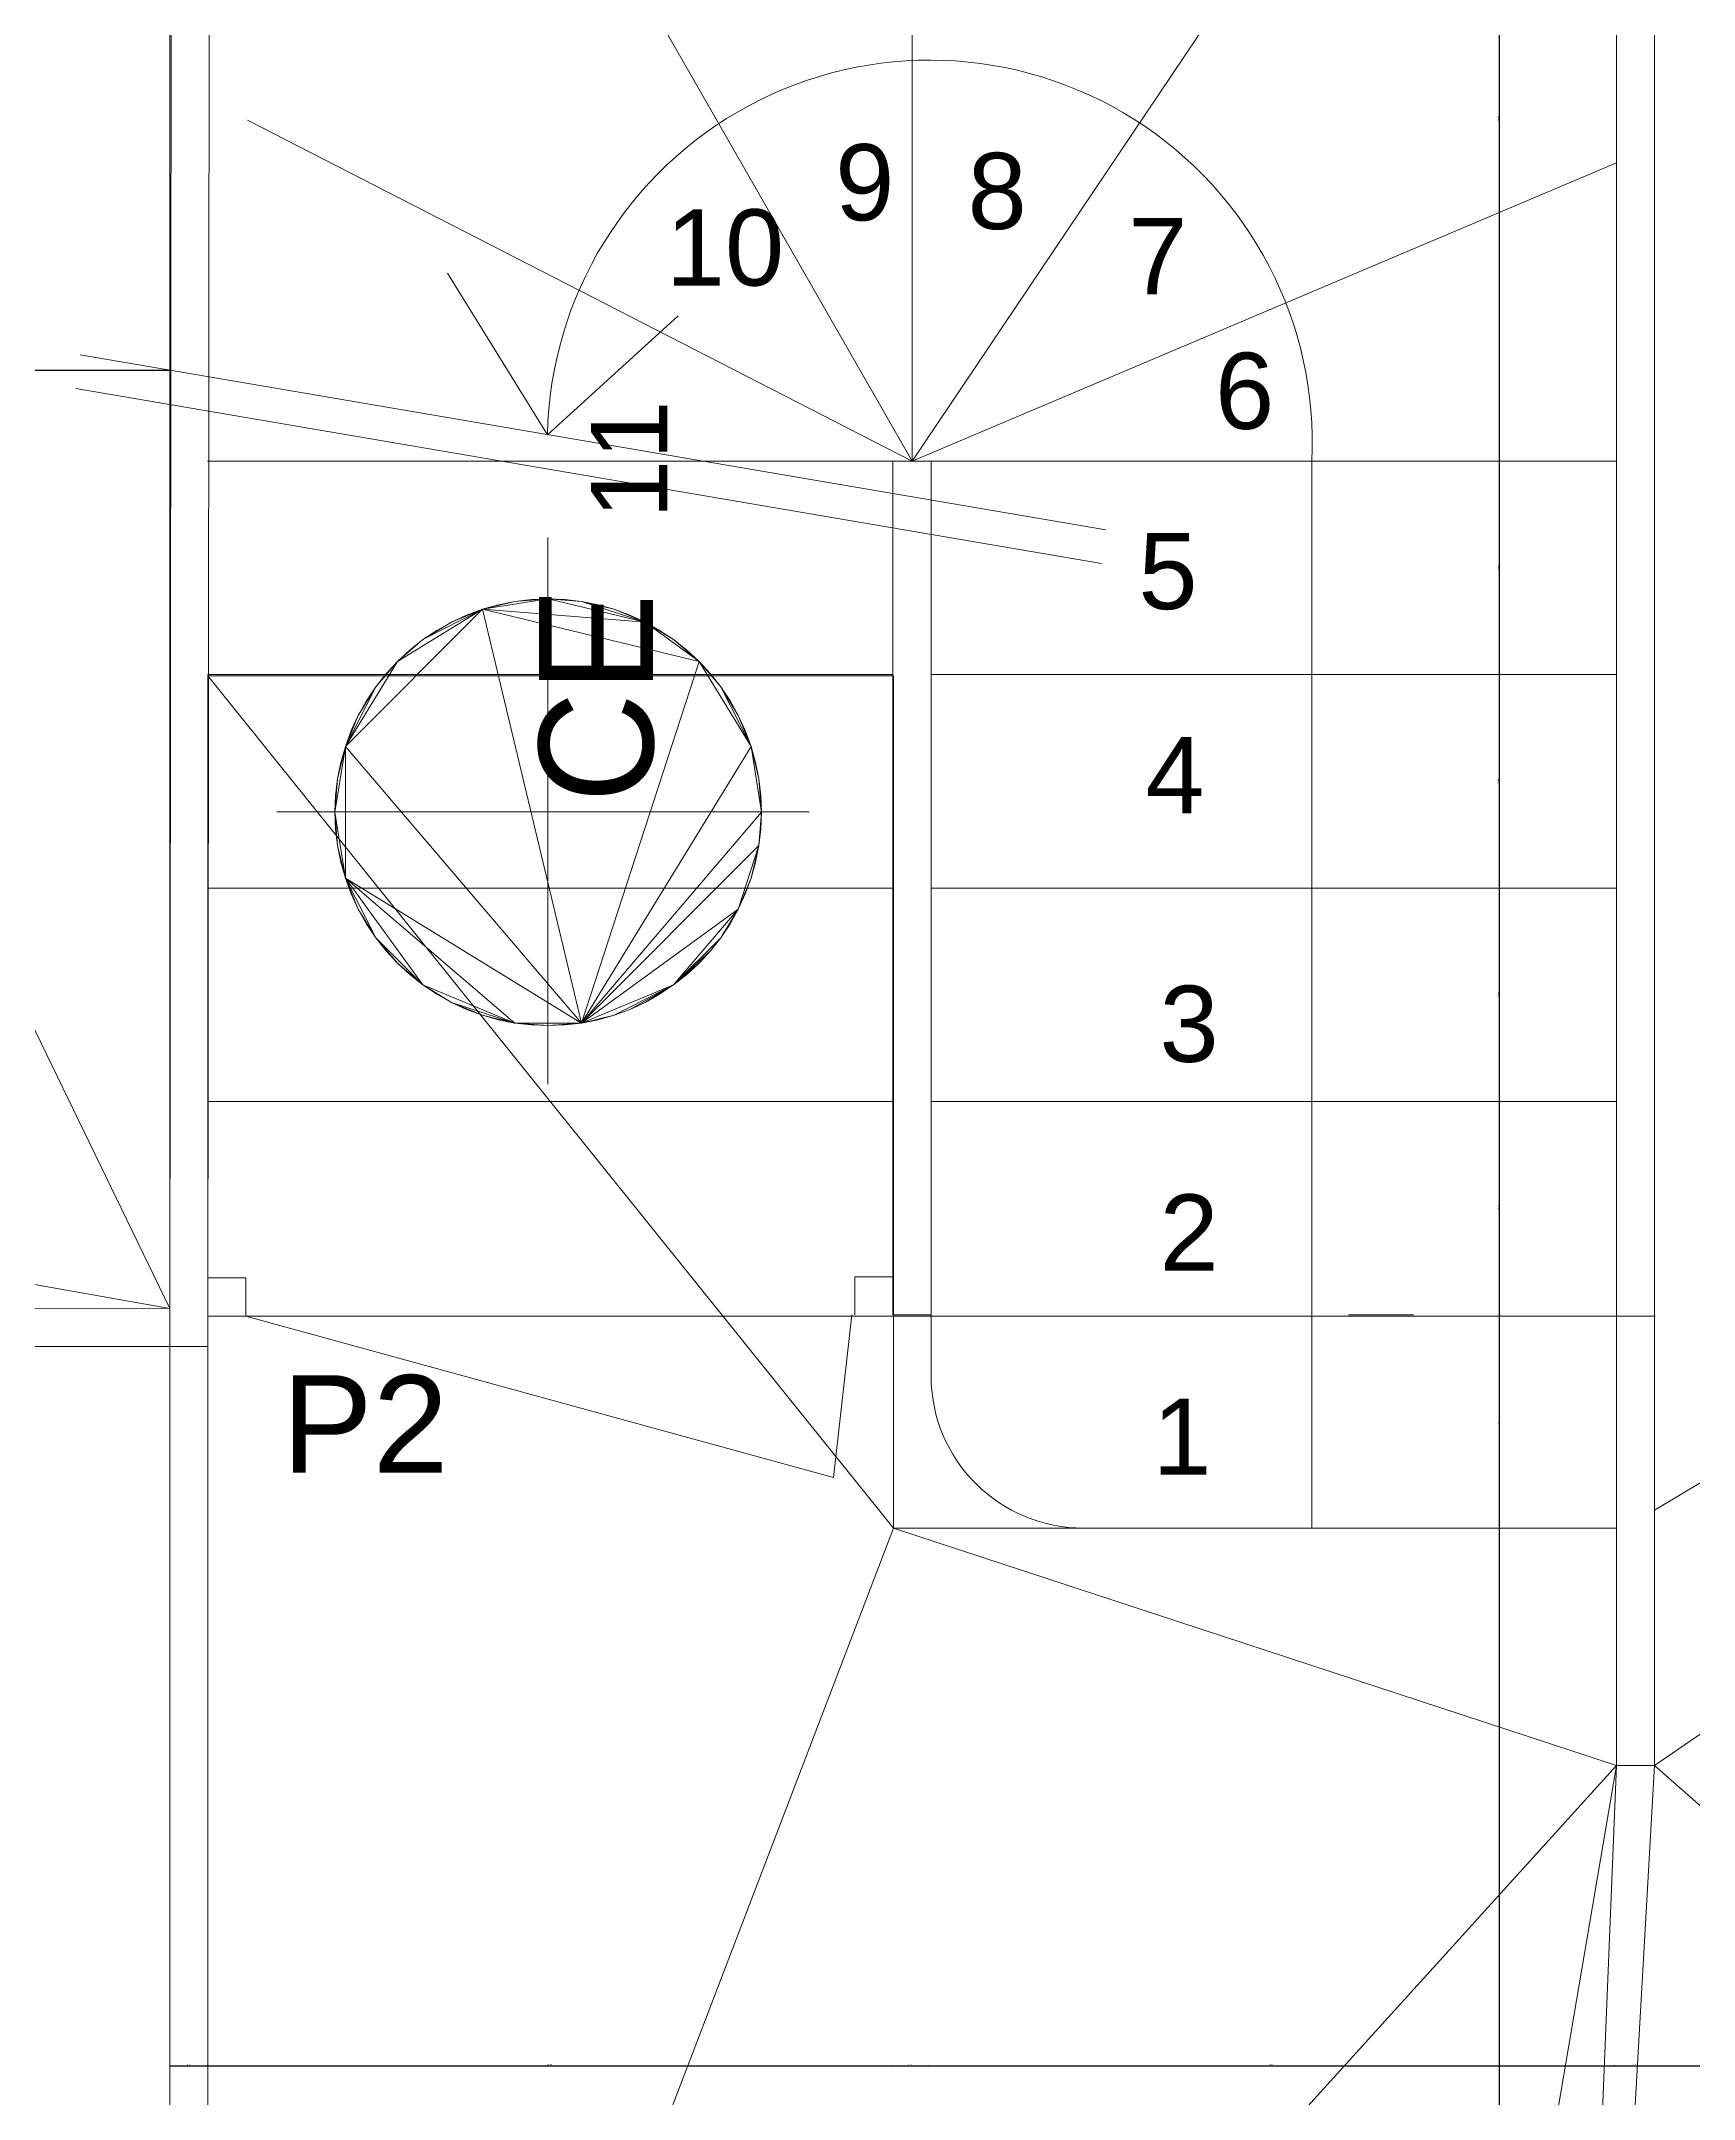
# Model space of a CAD drawing. Header units: metres. Extents: x -12536 to 12621, y -17191 to 9596.
# Drawn here: x -10133.2 to -9916.2, y -1749.1 to -1479.1 of the extents above; entities that cross this region are included whole.
import ezdxf
from ezdxf.enums import TextEntityAlignment as Align
from ezdxf.lldxf.tags import DXFTag

# ---------------------------------------------------------------- set-up
doc = ezdxf.new("R2010")
doc.units = ezdxf.units.M
doc.header["$MEASUREMENT"] = 0
doc.header["$PDMODE"] = 2
doc.header["$PDSIZE"] = 0.25
doc.layers.add('Calque commun', color=7, linetype='Continuous')
doc.layers.add('Textes', color=7, linetype='Continuous')
doc.styles.add('Arial', font='arial.ttf', dxfattribs={"height": 0.128})
doc.styles.add('Arial3', font='arial.ttf', dxfattribs={"height": 0.1})
doc.styles.add('Century Gothic Gras', font='', dxfattribs={"height": 0.15})
doc.styles.add('Century Gothic6', font='GOTHIC.TTF', dxfattribs={"height": 0.18})
doc.styles.get('Century Gothic Gras').set_extended_font_data('Century Gothic Gras')
tags = doc.linetypes.add('DASHDOT2', pattern=[0.5, 0.25, -0.125, 0, -0.125]).pattern_tags.tags
tags[10:11] = [DXFTag(74, 4), DXFTag(75, 0), DXFTag(340, '0'), DXFTag(46, 1.0), DXFTag(50, 0.0), DXFTag(44, 0.0), DXFTag(45, 0.0)]
tags[8:9] = [DXFTag(74, 4), DXFTag(75, 0), DXFTag(340, '0'), DXFTag(46, 1.0), DXFTag(50, 0.0), DXFTag(44, 0.0), DXFTag(45, 0.0)]
tags[6:7] = [DXFTag(74, 4), DXFTag(75, 0), DXFTag(340, '0'), DXFTag(46, 1.0), DXFTag(50, 0.0), DXFTag(44, 0.0), DXFTag(45, 0.0)]
tags[4:5] = [DXFTag(74, 4), DXFTag(75, 0), DXFTag(340, '0'), DXFTag(46, 1.0), DXFTag(50, 0.0), DXFTag(44, 0.0), DXFTag(45, 0.0)]
tags = doc.linetypes.add('HIDDEN', pattern=[0.375, 0.25, -0.125]).pattern_tags.tags
tags[6:7] = [DXFTag(74, 4), DXFTag(75, 0), DXFTag(340, '0'), DXFTag(46, 1.0), DXFTag(50, 0.0), DXFTag(44, 0.0), DXFTag(45, 0.0)]
tags[4:5] = [DXFTag(74, 4), DXFTag(75, 0), DXFTag(340, '0'), DXFTag(46, 1.0), DXFTag(50, 0.0), DXFTag(44, 0.0), DXFTag(45, 0.0)]
tags = doc.linetypes.add('HIDDEN2', pattern=[0.1875, 0.125, -0.0625]).pattern_tags.tags
tags[6:7] = [DXFTag(74, 4), DXFTag(75, 0), DXFTag(340, '0'), DXFTag(46, 1.0), DXFTag(50, 0.0), DXFTag(44, 0.0), DXFTag(45, 0.0)]
tags[4:5] = [DXFTag(74, 4), DXFTag(75, 0), DXFTag(340, '0'), DXFTag(46, 1.0), DXFTag(50, 0.0), DXFTag(44, 0.0), DXFTag(45, 0.0)]
tags = doc.linetypes.add('HIDDENX2', pattern=[0.75, 0.5, -0.25]).pattern_tags.tags
tags[6:7] = [DXFTag(74, 4), DXFTag(75, 0), DXFTag(340, '0'), DXFTag(46, 1.0), DXFTag(50, 0.0), DXFTag(44, 0.0), DXFTag(45, 0.0)]
tags[4:5] = [DXFTag(74, 4), DXFTag(75, 0), DXFTag(340, '0'), DXFTag(46, 1.0), DXFTag(50, 0.0), DXFTag(44, 0.0), DXFTag(45, 0.0)]
doc.dimstyles.new('DIM7', dxfattribs={"dimtxt": 0.18, "dimasz": 0.035, "dimexe": 0.05, "dimexo": 0, "dimgap": 0.05, "dimtad": 1, "dimzin": 1, "dimdsep": 46, "dimtxsty": 'Century Gothic6', "dimblk": 'ORIGIN', "dimcen": 0.09, "dimdle": 0.05, "dimadec": 0, "dimazin": 0, "dimtfac": 1, "dimtdec": 4, "dimtix": 1, "dimtofl": 0, "dimtmove": 0, "dimatfit": 3, "dimfxl": 0.05, "dimfxlon": 1, "dimfrac": 2, "dimtolj": 1, "dimtzin": 0, "dimarcsym": 2})

# ---------------------------------------------------------------- blocks, each defined once
blk = doc.blocks.new('_ORIGIN')
at = {"color": 0, "linetype": 'ByBlock', "lineweight": -2}
blk.add_line((0, 0), (-1, 0), dxfattribs=at)
blk.add_circle((0, 0), 0.5, dxfattribs=at)
blk = doc.blocks.new('*D1449')
at = {"layer": 'Calque commun', "color": 0, "linetype": 'ByBlock', "lineweight": -2, "transparency": 16777216}
for p, q in [((-10206.28, -1522.18), (-10206.28, -1522.28)), ((-10206.25, -1522.23), (-10116.31, -1522.23)), ((-10116.28, -1522.23), (-10116.31, -1522.23)), ((-10116.28, -1522.18), (-10116.28, -1522.28))]:
    blk.add_line(p, q, dxfattribs=at)
at = {"layer": 'Calque commun', "color": 0, "linetype": 'Continuous', "lineweight": -2, "transparency": 16777216}
blk.add_line((-10116.24, -1522.23), (-10116.21, -1522.23), dxfattribs=at)
at = {"layer": 'Defpoints', "color": 0, "linetype": 'Continuous', "transparency": 16777216}
for p in [(-10206.28, -1491.28), (-10116.28, -1491.28), (-10116.28, -1522.23)]:
    blk.add_point(p, dxfattribs=at)
at = {"layer": 'Calque commun', "color": 0, "linetype": 'Continuous', "lineweight": -2, "transparency": 16777216, "xscale": 0.03500000014901161, "yscale": 0.03500000014901161, "zscale": 0.03500000014901161, "rotation": 180}
for p in [(-10206.28, -1522.23), (-10116.28, -1522.23)]:
    blk.add_blockref('_ORIGIN', p, dxfattribs=at)
at = {"layer": 'Calque commun', "color": 0, "linetype": 'Continuous', "lineweight": 5, "transparency": 16777216, "insert": (-10161.28, -1522.18), "char_height": 0.18, "attachment_point": 8, "line_spacing_factor": 0.773441, "style": 'Century Gothic6'}
blk.add_mtext('\\A1;90.00', dxfattribs=at)
blk = doc.blocks.new('*D1811')
at = {"layer": 'Calque commun', "color": 0, "linetype": 'ByBlock', "lineweight": -2, "transparency": 16777216}
for p, q in [((-10116.31, -1744.68), (-10116.31, -1744.78)), ((-10116.28, -1744.73), (-10111.35, -1744.73)), ((-10111.32, -1744.73), (-10111.35, -1744.73)), ((-10111.32, -1744.68), (-10111.32, -1744.78))]:
    blk.add_line(p, q, dxfattribs=at)
at = {"layer": 'Calque commun', "color": 0, "linetype": 'Continuous', "lineweight": -2, "transparency": 16777216}
blk.add_line((-10111.28, -1744.73), (-10111.25, -1744.73), dxfattribs=at)
at = {"layer": 'Defpoints', "color": 0, "linetype": 'Continuous', "transparency": 16777216}
for p in [(-10116.31, -1594.46), (-10111.32, -1594.47), (-10111.32, -1744.73)]:
    blk.add_point(p, dxfattribs=at)
at = {"layer": 'Calque commun', "color": 0, "linetype": 'Continuous', "lineweight": -2, "transparency": 16777216, "xscale": 0.03500000014901161, "yscale": 0.03500000014901161, "zscale": 0.03500000014901161, "rotation": 180}
for p in [(-10116.31, -1744.73), (-10111.32, -1744.73)]:
    blk.add_blockref('_ORIGIN', p, dxfattribs=at)
at = {"layer": 'Calque commun', "color": 0, "linetype": 'Continuous', "lineweight": 5, "transparency": 16777216, "insert": (-10113.82, -1744.68), "char_height": 0.18, "attachment_point": 8, "line_spacing_factor": 0.773441, "style": 'Century Gothic6'}
blk.add_mtext('\\A1;5.00', dxfattribs=at)
blk = doc.blocks.new('*D1812')
at = {"layer": 'Calque commun', "color": 0, "linetype": 'ByBlock', "lineweight": -2, "transparency": 16777216}
for p, q in [((-9921.36, -1744.68), (-9921.36, -1744.78)), ((-9921.33, -1744.73), (-9540.35, -1744.73)), ((-9540.32, -1744.73), (-9540.35, -1744.73)), ((-9540.32, -1744.78), (-9540.32, -1744.68))]:
    blk.add_line(p, q, dxfattribs=at)
at = {"layer": 'Calque commun', "color": 0, "linetype": 'Continuous', "lineweight": -2, "transparency": 16777216}
blk.add_line((-9540.28, -1744.73), (-9540.25, -1744.73), dxfattribs=at)
at = {"layer": 'Defpoints', "color": 0, "linetype": 'Continuous', "transparency": 16777216}
for p in [(-9921.36, -1649.62), (-9540.32, -1744.73), (-9540.32, -1984.47)]:
    blk.add_point(p, dxfattribs=at)
at = {"layer": 'Calque commun', "color": 0, "linetype": 'Continuous', "lineweight": -2, "transparency": 16777216, "xscale": 0.03500000014901161, "yscale": 0.03500000014901161, "zscale": 0.03500000014901161, "rotation": 180}
for p in [(-9921.36, -1744.73), (-9540.32, -1744.73)]:
    blk.add_blockref('_ORIGIN', p, dxfattribs=at)
at = {"layer": 'Calque commun', "color": 0, "linetype": 'Continuous', "lineweight": 5, "transparency": 16777216, "insert": (-9730.84, -1744.68), "char_height": 0.18, "attachment_point": 8, "line_spacing_factor": 0.773441, "style": 'Century Gothic6'}
blk.add_mtext('\\A1;381.04', dxfattribs=at)
blk = doc.blocks.new('ce')
at = {"layer": 'Calque commun', "color": 6, "linetype": 'Continuous', "lineweight": 5}
for p, q in [((0.0007, 0.3427), (0.0007, -0.3562)), ((-0.3566, -0.0007), (0.3605, -0.0007))]:
    blk.add_line(p, q, dxfattribs=at)
at = {"layer": 'Calque commun', "color": 6, "linetype": 'ByBlock', "lineweight": -2, "style": 'Century Gothic Gras'}
blk.add_text('CE', height=0.15, rotation=359.9993, dxfattribs=at).set_placement((0.0123, -0.0123))
at = {"layer": 'Calque commun', "color": 6, "linetype": 'Continuous', "lineweight": 5}
mesh = blk.add_polyface(dxfattribs=at)
corners = [(-0.2766, -0.0438), (-0.0865, -0.2663), (-0.2766, 0.0438), (0.0865, -0.2663), (0.1271, -0.2495), (0.1646, -0.2265), (0.198, -0.198), (0.2265, -0.1646), (0.2663, -0.0865), (-0.2495, -0.1271), (-0.2387, -0.1463), (-0.2265, -0.1646), (-0.2265, 0.1646), (-0.2387, 0.1463), (-0.2495, 0.1271), (-0.198, 0.198), (-0.2129, 0.1818), (0.0438, 0.2766), (0.022, 0.2791), (0, 0.28), (0.0438, -0.2766), (0.0654, -0.2723), (-0.0438, 0.2766), (0.0865, 0.2663), (0.0654, 0.2723), (-0.1818, 0.2129), (-0.022, 0.2791), (0.198, 0.198), (0.2265, 0.1646), (0.2129, 0.1818), (0.1818, -0.2129), (0.1271, 0.2495), (0.1072, 0.2587), (0.28, 0), (0.2766, -0.0438), (0.2791, -0.022), (-0.1646, -0.2265), (-0.198, -0.198), (-0.1818, -0.2129), (-0.1271, 0.2495), (-0.1463, 0.2387), (-0.1646, 0.2265), (-0.0654, -0.2723), (-0.0438, -0.2766), (0.1646, 0.2265), (0.2723, -0.0654), (0, -0.28), (0.022, -0.2791), (0.2495, -0.1271), (0.1463, 0.2387), (0.2495, 0.1271), (0.2387, 0.1463), (0.2791, 0.022), (0.2766, 0.0438), (-0.2129, -0.1818), (0.2587, -0.1072), (0.1463, -0.2387), (-0.28, 0), (-0.2663, 0.0865), (-0.2587, 0.1072), (-0.1463, -0.2387), (-0.1271, -0.2495), (-0.0865, 0.2663), (-0.0654, 0.2723), (0.2129, -0.1818), (0.2663, 0.0865), (0.2587, 0.1072), (0.1072, -0.2587), (-0.2663, -0.0865), (-0.2723, 0.0654), (-0.1072, 0.2587), (-0.022, -0.2791), (0.1818, 0.2129), (0.2723, 0.0654), (-0.2723, -0.0654), (-0.1072, -0.2587), (0.2387, -0.1463), (-0.2587, -0.1072), (-0.2791, -0.022), (-0.2791, 0.022)]
mesh.append_faces([[corners[k] for k in face] for face in [(3, 20, 21), (17, 23, 24), (27, 28, 29), (33, 34, 35), (36, 37, 38), (31, 44, 49), (37, 11, 54), (62, 22, 63), (65, 53, 73), (9, 68, 77)]], dxfattribs={"vtx0": -1, "color": 6})
mesh.append_faces([[corners[k] for k in face] for face in [(15, 12, 25), (58, 12, 59)]], dxfattribs={"vtx0": -1, "vtx1": -1, "color": 6})
mesh.append_faces([[corners[k] for k in face] for face in [(0, 1, 2), (3, 4, 5), (6, 7, 8), (19, 22, 2), (31, 23, 44), (3, 6, 8), (8, 7, 48), (33, 50, 8), (27, 8, 50), (0, 2, 57), (58, 2, 12), (3, 2, 1), (3, 46, 20), (36, 11, 37), (27, 44, 23), (33, 53, 50), (39, 22, 62), (50, 53, 65), (27, 50, 28), (0, 11, 1), (36, 61, 1), (9, 0, 68), (39, 2, 22), (33, 8, 34), (1, 43, 46), (3, 5, 6), (27, 2, 8), (17, 19, 23), (39, 41, 12), (27, 23, 2), (39, 12, 2), (3, 8, 2), (9, 11, 0), (36, 1, 11), (3, 1, 46), (23, 19, 2)]], dxfattribs={"vtx0": -1, "vtx1": -1, "vtx2": -1, "color": 6})
mesh.append_faces([[corners[k] for k in face] for face in [(41, 25, 12), (14, 59, 12)]], dxfattribs={"vtx1": -1, "vtx2": -1, "color": 6})
mesh.append_faces([[corners[k] for k in face] for face in [(9, 10, 11), (12, 13, 14), (15, 16, 12), (17, 18, 19), (19, 26, 22), (5, 30, 6), (31, 32, 23), (39, 40, 41), (1, 42, 43), (8, 45, 34), (46, 47, 20), (50, 51, 28), (33, 52, 53), (48, 55, 8), (4, 56, 5), (36, 60, 61), (6, 64, 7), (65, 66, 50), (3, 67, 4), (58, 69, 2), (62, 70, 39), (43, 71, 46), (27, 72, 44), (0, 74, 68), (61, 75, 1), (7, 76, 48), (57, 78, 0), (2, 79, 57)]], dxfattribs={"vtx2": -1, "color": 6})
blk = doc.blocks.new('*D1815')
at = {"layer": 'Calque commun', "color": 0, "linetype": 'ByBlock', "lineweight": -2, "transparency": 16777216}
for p, q in [((-9941.67, -1444.19), (-9941.77, -1444.19)), ((-9941.72, -1444.19), (-9941.72, -1444.22)), ((-9941.72, -1534.15), (-9941.72, -1444.22)), ((-9941.67, -1534.18), (-9941.77, -1534.18))]:
    blk.add_line(p, q, dxfattribs=at)
at = {"layer": 'Calque commun', "color": 0, "linetype": 'Continuous', "lineweight": -2, "transparency": 16777216}
blk.add_line((-9941.72, -1444.15), (-9941.72, -1444.12), dxfattribs=at)
at = {"layer": 'Defpoints', "color": 0, "linetype": 'Continuous', "transparency": 16777216}
for p in [(-9941.72, -1444.19), (-9921.36, -1444.19), (-9921.36, -1534.18)]:
    blk.add_point(p, dxfattribs=at)
at = {"layer": 'Calque commun', "color": 0, "linetype": 'Continuous', "lineweight": -2, "transparency": 16777216, "xscale": 0.03500000014901161, "yscale": 0.03500000014901161, "zscale": 0.03500000014901161, "rotation": 270}
for p in [(-9941.72, -1444.19), (-9941.72, -1534.18)]:
    blk.add_blockref('_ORIGIN', p, dxfattribs=at)
at = {"layer": 'Calque commun', "color": 0, "linetype": 'Continuous', "lineweight": 5, "transparency": 16777216, "insert": (-9941.77, -1489.18), "char_height": 0.18, "attachment_point": 8, "rotation": 90, "line_spacing_factor": 0.773441, "style": 'Century Gothic6'}
blk.add_mtext('\\A1;90.00', dxfattribs=at)
blk = doc.blocks.new('*D1816')
at = {"layer": 'Calque commun', "color": 0, "linetype": 'ByBlock', "lineweight": -2, "transparency": 16777216}
for p, q in [((-9941.67, -1534.18), (-9941.77, -1534.18)), ((-9941.72, -1534.18), (-9941.72, -1534.22)), ((-9941.72, -1562.15), (-9941.72, -1534.22)), ((-9941.67, -1562.18), (-9941.77, -1562.18))]:
    blk.add_line(p, q, dxfattribs=at)
at = {"layer": 'Calque commun', "color": 0, "linetype": 'Continuous', "lineweight": -2, "transparency": 16777216}
blk.add_line((-9941.72, -1534.15), (-9941.72, -1534.11), dxfattribs=at)
at = {"layer": 'Defpoints', "color": 0, "linetype": 'Continuous', "transparency": 16777216}
for p in [(-9941.72, -1534.18), (-9921.36, -1534.18), (-9921.36, -1562.18)]:
    blk.add_point(p, dxfattribs=at)
at = {"layer": 'Calque commun', "color": 0, "linetype": 'Continuous', "lineweight": -2, "transparency": 16777216, "xscale": 0.03500000014901161, "yscale": 0.03500000014901161, "zscale": 0.03500000014901161, "rotation": 270}
for p in [(-9941.72, -1534.18), (-9941.72, -1562.18)]:
    blk.add_blockref('_ORIGIN', p, dxfattribs=at)
at = {"layer": 'Calque commun', "color": 0, "linetype": 'Continuous', "lineweight": 5, "transparency": 16777216, "insert": (-9941.77, -1548.18), "char_height": 0.18, "attachment_point": 8, "rotation": 90, "line_spacing_factor": 0.773441, "style": 'Century Gothic6'}
blk.add_mtext('\\A1;28.00', dxfattribs=at)
blk = doc.blocks.new('*D1817')
at = {"layer": 'Calque commun', "color": 0, "linetype": 'ByBlock', "lineweight": -2, "transparency": 16777216}
for p, q in [((-9941.67, -1562.18), (-9941.77, -1562.18)), ((-9941.72, -1562.18), (-9941.72, -1562.22)), ((-9941.72, -1590.15), (-9941.72, -1562.22)), ((-9941.67, -1590.18), (-9941.77, -1590.18))]:
    blk.add_line(p, q, dxfattribs=at)
at = {"layer": 'Calque commun', "color": 0, "linetype": 'Continuous', "lineweight": -2, "transparency": 16777216}
blk.add_line((-9941.72, -1562.15), (-9941.72, -1562.11), dxfattribs=at)
at = {"layer": 'Defpoints', "color": 0, "linetype": 'Continuous', "transparency": 16777216}
for p in [(-9941.72, -1562.18), (-9921.36, -1562.18), (-9921.36, -1590.18)]:
    blk.add_point(p, dxfattribs=at)
at = {"layer": 'Calque commun', "color": 0, "linetype": 'Continuous', "lineweight": -2, "transparency": 16777216, "xscale": 0.03500000014901161, "yscale": 0.03500000014901161, "zscale": 0.03500000014901161, "rotation": 270}
for p in [(-9941.72, -1562.18), (-9941.72, -1590.18)]:
    blk.add_blockref('_ORIGIN', p, dxfattribs=at)
at = {"layer": 'Calque commun', "color": 0, "linetype": 'Continuous', "lineweight": 5, "transparency": 16777216, "insert": (-9941.77, -1576.18), "char_height": 0.18, "attachment_point": 8, "rotation": 90, "line_spacing_factor": 0.773441, "style": 'Century Gothic6'}
blk.add_mtext('\\A1;28.00', dxfattribs=at)
blk = doc.blocks.new('*D1818')
at = {"layer": 'Calque commun', "color": 0, "linetype": 'ByBlock', "lineweight": -2, "transparency": 16777216}
for p, q in [((-9941.67, -1590.18), (-9941.77, -1590.18)), ((-9941.72, -1590.18), (-9941.72, -1590.22)), ((-9941.72, -1618.15), (-9941.72, -1590.22)), ((-9941.67, -1618.18), (-9941.77, -1618.18))]:
    blk.add_line(p, q, dxfattribs=at)
at = {"layer": 'Calque commun', "color": 0, "linetype": 'Continuous', "lineweight": -2, "transparency": 16777216}
blk.add_line((-9941.72, -1590.15), (-9941.72, -1590.11), dxfattribs=at)
at = {"layer": 'Defpoints', "color": 0, "linetype": 'Continuous', "transparency": 16777216}
for p in [(-9941.72, -1590.18), (-9921.36, -1590.18), (-9921.36, -1618.18)]:
    blk.add_point(p, dxfattribs=at)
at = {"layer": 'Calque commun', "color": 0, "linetype": 'Continuous', "lineweight": -2, "transparency": 16777216, "xscale": 0.03500000014901161, "yscale": 0.03500000014901161, "zscale": 0.03500000014901161, "rotation": 270}
for p in [(-9941.72, -1590.18), (-9941.72, -1618.18)]:
    blk.add_blockref('_ORIGIN', p, dxfattribs=at)
at = {"layer": 'Calque commun', "color": 0, "linetype": 'Continuous', "lineweight": 5, "transparency": 16777216, "insert": (-9941.77, -1604.18), "char_height": 0.18, "attachment_point": 8, "rotation": 90, "line_spacing_factor": 0.773441, "style": 'Century Gothic6'}
blk.add_mtext('\\A1;28.00', dxfattribs=at)
blk = doc.blocks.new('*D1819')
at = {"layer": 'Calque commun', "color": 0, "linetype": 'ByBlock', "lineweight": -2, "transparency": 16777216}
for p, q in [((-9941.67, -1674.18), (-9941.77, -1674.18)), ((-9941.72, -1674.18), (-9941.72, -1674.22)), ((-9941.72, -2040.15), (-9941.72, -1674.22)), ((-9941.77, -2040.18), (-9941.67, -2040.18))]:
    blk.add_line(p, q, dxfattribs=at)
at = {"layer": 'Calque commun', "color": 0, "linetype": 'Continuous', "lineweight": -2, "transparency": 16777216}
blk.add_line((-9941.72, -1674.15), (-9941.72, -1674.11), dxfattribs=at)
at = {"layer": 'Defpoints', "color": 0, "linetype": 'Continuous', "transparency": 16777216}
for p in [(-9941.72, -1674.18), (-9921.36, -1674.18), (-10249.83, -2040.18)]:
    blk.add_point(p, dxfattribs=at)
at = {"layer": 'Calque commun', "color": 0, "linetype": 'Continuous', "lineweight": -2, "transparency": 16777216, "xscale": 0.03500000014901161, "yscale": 0.03500000014901161, "zscale": 0.03500000014901161, "rotation": 270}
for p in [(-9941.72, -1674.18), (-9941.72, -2040.18)]:
    blk.add_blockref('_ORIGIN', p, dxfattribs=at)
at = {"layer": 'Calque commun', "color": 0, "linetype": 'Continuous', "lineweight": 5, "transparency": 16777216, "insert": (-9941.77, -1857.18), "char_height": 0.18, "attachment_point": 8, "rotation": 90, "line_spacing_factor": 0.773441, "style": 'Century Gothic6'}
blk.add_mtext('\\A1;366.00', dxfattribs=at)
blk = doc.blocks.new('*D1820')
at = {"layer": 'Calque commun', "color": 0, "linetype": 'ByBlock', "lineweight": -2, "transparency": 16777216}
for p, q in [((-9941.72, -1618.18), (-9941.77, -1618.18)), ((-9941.72, -1618.18), (-9941.72, -1618.22)), ((-9941.72, -1646.15), (-9941.72, -1618.22)), ((-9941.72, -1646.18), (-9941.77, -1646.18))]:
    blk.add_line(p, q, dxfattribs=at)
at = {"layer": 'Calque commun', "color": 0, "linetype": 'Continuous', "lineweight": -2, "transparency": 16777216}
blk.add_line((-9941.72, -1618.15), (-9941.72, -1618.11), dxfattribs=at)
at = {"layer": 'Defpoints', "color": 0, "linetype": 'Continuous', "transparency": 16777216}
for p in [(-9941.72, -1618.18), (-9941.72, -1618.18), (-9941.72, -1646.18)]:
    blk.add_point(p, dxfattribs=at)
at = {"layer": 'Calque commun', "color": 0, "linetype": 'Continuous', "lineweight": -2, "transparency": 16777216, "xscale": 0.03500000014901161, "yscale": 0.03500000014901161, "zscale": 0.03500000014901161, "rotation": 270}
for p in [(-9941.72, -1618.18), (-9941.72, -1646.18)]:
    blk.add_blockref('_ORIGIN', p, dxfattribs=at)
at = {"layer": 'Calque commun', "color": 0, "linetype": 'Continuous', "lineweight": 5, "transparency": 16777216, "insert": (-9941.77, -1632.18), "char_height": 0.18, "attachment_point": 8, "rotation": 90, "line_spacing_factor": 0.773441, "style": 'Century Gothic6'}
blk.add_mtext('\\A1;28.00', dxfattribs=at)
blk = doc.blocks.new('*D1821')
at = {"layer": 'Calque commun', "color": 0, "linetype": 'ByBlock', "lineweight": -2, "transparency": 16777216}
for p, q in [((-9941.72, -1646.18), (-9941.77, -1646.18)), ((-9941.72, -1646.18), (-9941.72, -1646.22)), ((-9941.72, -1674.15), (-9941.72, -1646.22)), ((-9941.72, -1674.18), (-9941.77, -1674.18))]:
    blk.add_line(p, q, dxfattribs=at)
at = {"layer": 'Calque commun', "color": 0, "linetype": 'Continuous', "lineweight": -2, "transparency": 16777216}
blk.add_line((-9941.72, -1646.15), (-9941.72, -1646.11), dxfattribs=at)
at = {"layer": 'Defpoints', "color": 0, "linetype": 'Continuous', "transparency": 16777216}
for p in [(-9941.72, -1646.18), (-9941.72, -1646.18), (-9941.72, -1674.18)]:
    blk.add_point(p, dxfattribs=at)
at = {"layer": 'Calque commun', "color": 0, "linetype": 'Continuous', "lineweight": -2, "transparency": 16777216, "xscale": 0.03500000014901161, "yscale": 0.03500000014901161, "zscale": 0.03500000014901161, "rotation": 270}
for p in [(-9941.72, -1646.18), (-9941.72, -1674.18)]:
    blk.add_blockref('_ORIGIN', p, dxfattribs=at)
at = {"layer": 'Calque commun', "color": 0, "linetype": 'Continuous', "lineweight": 5, "transparency": 16777216, "insert": (-9941.77, -1660.18), "char_height": 0.18, "attachment_point": 8, "rotation": 90, "line_spacing_factor": 0.773441, "style": 'Century Gothic6'}
blk.add_mtext('\\A1;28.00', dxfattribs=at)
blk = doc.blocks.new('*D1822')
at = {"layer": 'Calque commun', "color": 0, "linetype": 'ByBlock', "lineweight": -2, "transparency": 16777216}
for p, q in [((-10016.62, -1744.68), (-10016.62, -1744.78)), ((-10016.59, -1744.73), (-9926.66, -1744.73)), ((-9926.62, -1744.73), (-9926.66, -1744.73)), ((-9926.62, -1744.68), (-9926.62, -1744.78))]:
    blk.add_line(p, q, dxfattribs=at)
at = {"layer": 'Calque commun', "color": 0, "linetype": 'Continuous', "lineweight": -2, "transparency": 16777216}
blk.add_line((-9926.59, -1744.73), (-9926.55, -1744.73), dxfattribs=at)
at = {"layer": 'Defpoints', "color": 0, "linetype": 'Continuous', "transparency": 16777216}
for p in [(-10016.62, -1644.01), (-9926.62, -1644.01), (-9926.62, -1744.73)]:
    blk.add_point(p, dxfattribs=at)
at = {"layer": 'Calque commun', "color": 0, "linetype": 'Continuous', "lineweight": -2, "transparency": 16777216, "xscale": 0.03500000014901161, "yscale": 0.03500000014901161, "zscale": 0.03500000014901161, "rotation": 180}
for p in [(-10016.62, -1744.73), (-9926.62, -1744.73)]:
    blk.add_blockref('_ORIGIN', p, dxfattribs=at)
at = {"layer": 'Calque commun', "color": 0, "linetype": 'Continuous', "lineweight": 5, "transparency": 16777216, "insert": (-9971.62, -1744.68), "char_height": 0.18, "attachment_point": 8, "line_spacing_factor": 0.773441, "style": 'Century Gothic6'}
blk.add_mtext('\\A1;90.00', dxfattribs=at)
blk = doc.blocks.new('*D1823')
at = {"layer": 'Calque commun', "color": 0, "linetype": 'ByBlock', "lineweight": -2, "transparency": 16777216}
for p, q in [((-10021.62, -1744.68), (-10021.62, -1744.78)), ((-10021.59, -1744.73), (-10016.66, -1744.73)), ((-10016.62, -1744.73), (-10016.66, -1744.73)), ((-10016.62, -1744.68), (-10016.62, -1744.78))]:
    blk.add_line(p, q, dxfattribs=at)
at = {"layer": 'Calque commun', "color": 0, "linetype": 'Continuous', "lineweight": -2, "transparency": 16777216}
blk.add_line((-10016.59, -1744.73), (-10016.55, -1744.73), dxfattribs=at)
at = {"layer": 'Defpoints', "color": 0, "linetype": 'Continuous', "transparency": 16777216}
for p in [(-10021.62, -1644.01), (-10016.62, -1644.01), (-10016.62, -1744.73)]:
    blk.add_point(p, dxfattribs=at)
at = {"layer": 'Calque commun', "color": 0, "linetype": 'Continuous', "lineweight": -2, "transparency": 16777216, "xscale": 0.03500000014901161, "yscale": 0.03500000014901161, "zscale": 0.03500000014901161, "rotation": 180}
for p in [(-10021.62, -1744.73), (-10016.62, -1744.73)]:
    blk.add_blockref('_ORIGIN', p, dxfattribs=at)
at = {"layer": 'Calque commun', "color": 0, "linetype": 'Continuous', "lineweight": 5, "transparency": 16777216, "insert": (-10019.12, -1744.68), "char_height": 0.18, "attachment_point": 8, "line_spacing_factor": 0.773441, "style": 'Century Gothic6'}
blk.add_mtext('\\A1;5.00', dxfattribs=at)
blk = doc.blocks.new('*D1824')
at = {"layer": 'Calque commun', "color": 0, "linetype": 'ByBlock', "lineweight": -2, "transparency": 16777216}
for p, q in [((-10111.32, -1744.68), (-10111.32, -1744.78)), ((-10111.28, -1744.73), (-10021.66, -1744.73)), ((-10021.62, -1744.73), (-10021.66, -1744.73)), ((-10021.62, -1744.68), (-10021.62, -1744.78))]:
    blk.add_line(p, q, dxfattribs=at)
at = {"layer": 'Calque commun', "color": 0, "linetype": 'Continuous', "lineweight": -2, "transparency": 16777216}
blk.add_line((-10021.59, -1744.73), (-10021.55, -1744.73), dxfattribs=at)
at = {"layer": 'Defpoints', "color": 0, "linetype": 'Continuous', "transparency": 16777216}
for p in [(-10111.32, -1644.01), (-10021.62, -1644.01), (-10021.62, -1744.73)]:
    blk.add_point(p, dxfattribs=at)
at = {"layer": 'Calque commun', "color": 0, "linetype": 'Continuous', "lineweight": -2, "transparency": 16777216, "xscale": 0.03500000014901161, "yscale": 0.03500000014901161, "zscale": 0.03500000014901161, "rotation": 180}
for p in [(-10111.32, -1744.73), (-10021.62, -1744.73)]:
    blk.add_blockref('_ORIGIN', p, dxfattribs=at)
at = {"layer": 'Calque commun', "color": 0, "linetype": 'Continuous', "lineweight": 5, "transparency": 16777216, "insert": (-10066.47, -1744.68), "char_height": 0.18, "attachment_point": 8, "line_spacing_factor": 0.773441, "style": 'Century Gothic6'}
blk.add_mtext('\\A1;89.69', dxfattribs=at)
blk = doc.blocks.new('*D1825')
at = {"layer": 'Calque commun', "color": 0, "linetype": 'ByBlock', "lineweight": -2, "transparency": 16777216}
for p, q in [((-9926.62, -1744.73), (-9926.62, -1744.68)), ((-9926.59, -1744.73), (-9921.4, -1744.73)), ((-9921.36, -1744.73), (-9921.4, -1744.73)), ((-9921.36, -1744.73), (-9921.36, -1744.68))]:
    blk.add_line(p, q, dxfattribs=at)
at = {"layer": 'Calque commun', "color": 0, "linetype": 'Continuous', "lineweight": -2, "transparency": 16777216}
blk.add_line((-9921.33, -1744.73), (-9921.29, -1744.73), dxfattribs=at)
at = {"layer": 'Defpoints', "color": 0, "linetype": 'Continuous', "transparency": 16777216}
for p in [(-9926.62, -1744.73), (-9921.36, -1744.73), (-9921.36, -1744.73)]:
    blk.add_point(p, dxfattribs=at)
at = {"layer": 'Calque commun', "color": 0, "linetype": 'Continuous', "lineweight": -2, "transparency": 16777216, "xscale": 0.03500000014901161, "yscale": 0.03500000014901161, "zscale": 0.03500000014901161, "rotation": 180}
for p in [(-9926.62, -1744.73), (-9921.36, -1744.73)]:
    blk.add_blockref('_ORIGIN', p, dxfattribs=at)
at = {"layer": 'Calque commun', "color": 0, "linetype": 'Continuous', "lineweight": 5, "transparency": 16777216, "insert": (-9923.99, -1744.68), "char_height": 0.18, "attachment_point": 8, "line_spacing_factor": 0.773441, "style": 'Century Gothic6'}
blk.add_mtext('\\A1;5.26', dxfattribs=at)

msp = doc.modelspace()

# ---------------------------------------------------------------- linework, layer by layer
at = {"layer": 'Calque commun', "color": 7, "linetype": 'Continuous', "lineweight": 5}
for p, q in [((-9926.362, -1444.185), (-9926.362, -1705.338)), ((-9921.362, -1444.185), (-9921.362, -1705.338)), ((-10018.863, -1534.184), (-10067.538, -1449.195)), ((-10018.863, -1534.184), (-9961.687, -1449.195)), ((-10018.863, -1534.184), (-10018.863, -1449.195)), ((-10106.103, -1489.438), (-10018.863, -1534.184)), ((-9926.362, -1495.045), (-10018.863, -1534.184)), ((-10066.731, -1530.693), (-10079.844, -1509.503)), ((-10066.731, -1530.693), (-10049.564, -1515.094)), ((-10049.564, -1515.094), (-10066.731, -1530.693)), ((-10016.363, -1534.184), (-10021.363, -1534.184)), ((-10021.363, -1534.184), (-10021.363, -1646.184)), ((-9926.362, -1534.184), (-10016.363, -1534.184)), ((-10016.363, -1534.184), (-9926.362, -1534.184)), ((-10016.363, -1646.182), (-10016.363, -1534.184)), ((-10016.363, -1646.184), (-10016.363, -1534.184)), ((-9966.363, -1618.184), (-9966.363, -1534.184)), ((-10016.363, -1562.184), (-9926.362, -1562.184)), ((-10016.363, -1590.184), (-9926.362, -1590.184)), ((-10016.363, -1618.184), (-9926.362, -1618.184)), ((-9966.362, -1618.184), (-9966.362, -1674.182)), ((-10106.315, -1641.346), (-10111.315, -1641.346)), ((-10111.315, -1641.346), (-10111.315, -1646.347)), ((-10106.315, -1646.347), (-10106.315, -1641.346)), ((-10026.363, -1641.182), (-10021.363, -1641.182)), ((-10026.363, -1641.182), (-10026.363, -1646.183)), ((-9921.314, -1646.344), (-10111.315, -1646.347)), ((-10106.315, -1646.347), (-10029.179, -1667.511)), ((-10026.749, -1646.183), (-10029.179, -1667.511)), ((-10021.363, -1646.184), (-10016.363, -1646.184)), ((-10016.363, -1646.182), (-10016.363, -1654.182)), ((-9953.031, -1646.181), (-9961.572, -1646.182)), ((-9996.363, -1674.182), (-9926.361, -1674.182)), ((-9921.362, -1705.338), (-9926.362, -1705.338))]:
    msp.add_line(p, q, dxfattribs=at)
at = {"layer": 'Calque commun', "color": 15, "linetype": 'Continuous', "lineweight": 20}
for p, q in [((-10116.122, -1474.339), (-10116.315, -1650.341)), ((-10111.122, -1474.345), (-10111.315, -1650.346)), ((-10021.363, -1534.184), (-10021.363, -1646.182)), ((-10016.363, -1534.184), (-10021.363, -1534.184)), ((-10016.363, -1534.184), (-10016.363, -1646.182)), ((-10116.315, -1645.346), (-10116.315, -1645.346)), ((-10016.363, -1646.182), (-10021.363, -1646.182)), ((-10111.315, -1650.346), (-10116.315, -1650.341)), ((-10111.315, -1650.346), (-10116.315, -1650.346))]:
    msp.add_line(p, q, dxfattribs=at)
at = {"layer": 'Calque commun', "color": 7, "linetype": 'DASHDOT2', "lineweight": 5}
for p, q in [((-9993.438, -1543.199), (-10128.086, -1520.225)), ((-9993.989, -1547.595), (-10128.637, -1524.621))]:
    msp.add_line(p, q, dxfattribs=at)
at = {"layer": 'Calque commun', "color": 7, "linetype": 'HIDDEN2', "lineweight": 5}
for p, q in [((-10016.363, -1534.184), (-10111.362, -1534.184)), ((-10111.362, -1534.184), (-10016.363, -1534.184)), ((-10111.362, -1534.184), (-10021.363, -1534.184)), ((-10016.363, -1534.184), (-9926.362, -1534.184)), ((-10111.362, -1562.184), (-10021.363, -1562.184)), ((-10111.362, -1590.184), (-10021.363, -1590.184)), ((-10111.315, -1646.347), (-10111.315, -1613.345)), ((-10111.362, -1618.184), (-10021.363, -1618.184))]:
    msp.add_line(p, q, dxfattribs=at)
at = {"layer": 'Calque commun', "color": 7, "linetype": 'HIDDENX2', "lineweight": 5}
msp.add_line((-9966.361, -1534.184), (-9966.363, -1618.184), dxfattribs=at)
at = {"layer": 'Calque commun', "color": 7, "linetype": 'HIDDEN', "lineweight": 5}
for p, q in [((-10116.315, -1904.344), (-10116.315, -1650.346)), ((-10116.315, -1650.346), (-10111.315, -1650.346))]:
    msp.add_line(p, q, dxfattribs=at)
at = {"layer": 'Calque commun', "color": 7, "linetype": 'Continuous', "lineweight": 5, "flags": 128}
for points in [[(-9966.363, -1534.184, 1.0133711), (-10066.73, -1530.678)], [(-10016.363, -1654.182, 0.4142143), (-9996.363, -1674.182)]]:
    msp.add_lwpolyline(points, format="xyb", dxfattribs=at)

# ---------------------------------------------------------------- block references
at = {"layer": 'Calque commun', "color": 0, "linetype": 'ByBlock', "lineweight": -2, "extrusion": (0, 0, -1), "xscale": 100, "yscale": 100, "zscale": 100, "rotation": 90}
msp.add_blockref('ce', (10066.624, -1580.24), dxfattribs=at)

# ---------------------------------------------------------------- texts
at = {"layer": 'Calque commun', "color": 5, "linetype": 'ByBlock', "lineweight": -2, "style": 'Arial3'}
for s, p in [('9', (-10028.956, -1502.576)), ('8', (-10011.57, -1503.717)), ('10', (-10051.188, -1511.127)), ('7', (-9990.479, -1512.267)), ('6', (-9979.078, -1529.938)), ('5', (-9989.141, -1553.585)), ('4', (-9988.218, -1580.365)), ('3', (-9986.371, -1612.994)), ('2', (-9986.371, -1640.39)), ('1', (-9987.294, -1667.17))]:
    msp.add_text(s, height=10, dxfattribs=at).set_placement(p)
msp.add_text('11', height=10, rotation=90, dxfattribs=at).set_placement((-10051.005, -1526.205), align=Align.RIGHT)
at = {"layer": 'Textes', "color": 5, "linetype": 'ByBlock', "lineweight": -2, "style": 'Arial'}
msp.add_text('P2', height=12.8, dxfattribs=at).set_placement((-10101.601, -1654.105), align=Align.TOP_LEFT)

# ---------------------------------------------------------------- dimensions: what is measured, and where the dimension line sits
at = {"layer": 'Calque commun', "color": 5, "linetype": 'Continuous', "lineweight": 5}
for p1, p2, distance, picture, middle in [((-9921.362, -1534.184), (-9921.362, -1444.185), 20.356, '*D1815', (-9941.862, -1489.185)), ((-10206.28, -1491.277), (-10116.278, -1491.277), -30.956, '*D1449', (-10161.279, -1522.089)), ((-9921.362, -1562.184), (-9921.362, -1534.184), 20.356, '*D1816', (-9941.862, -1548.184)), ((-9921.362, -1590.184), (-9921.362, -1562.184), 20.356, '*D1817', (-9941.862, -1576.184)), ((-9921.362, -1618.184), (-9921.362, -1590.184), 20.356, '*D1818', (-9941.862, -1604.184)), ((-10111.315, -1644.009), (-10021.623, -1644.009), -100.72, '*D1824', (-10066.469, -1744.585)), ((-10021.623, -1644.009), (-10016.622, -1644.009), -100.72, '*D1823', (-10019.122, -1744.585)), ((-10016.622, -1644.009), (-9926.621, -1644.009), -100.72, '*D1822', (-9971.622, -1744.585)), ((-9941.717, -1674.182), (-9941.717, -1646.181), 0.001, '*D1821', (-9941.862, -1660.181)), ((-9926.621, -1744.729), (-9921.362, -1744.729), 0, '*D1825', (-9923.991, -1744.585))]:
    dim = msp.add_aligned_dim(p1=p1, p2=p2, distance=distance, dimstyle='DIM7', dxfattribs=at)
    dim.commit()
    dim.dimension.update_dxf_attribs({"geometry": picture, "text_midpoint": middle})
for base, p1, p2, picture, middle in [((-10111.315, -1744.729), (-10116.315, -1594.462), (-10111.315, -1594.465), '*D1811', (-10113.815, -1744.585)), ((-9540.318, -1744.729), (-9921.362, -1649.622), (-9540.318, -1984.465), '*D1812', (-9730.84, -1744.585))]:
    dim = msp.add_linear_dim(base=base, p1=p1, p2=p2, dimstyle='DIM7', dxfattribs=at)
    dim.commit()
    dim.dimension.update_dxf_attribs({"geometry": picture, "text_midpoint": middle})
for base, p1, p2, picture, middle in [((-9941.718, -1618.184), (-9941.717, -1646.182), (-9941.718, -1618.184), '*D1820', (-9941.862, -1632.183)), ((-9941.718, -1674.181), (-10249.825, -2040.181), (-9921.362, -1674.181), '*D1819', (-9941.862, -1857.181))]:
    dim = msp.add_linear_dim(base=base, p1=p1, p2=p2, angle=90, dimstyle='DIM7', dxfattribs=at)
    dim.commit()
    dim.dimension.update_dxf_attribs({"geometry": picture, "text_midpoint": middle})

# ---------------------------------------------------------------- meshes
at = {"layer": 'Calque commun', "color": 7, "linetype": 'Continuous', "lineweight": 5}
mesh = msp.add_polyface(dxfattribs=at)
corners = [(-6352.223, -1261.028), (-12352.223, -1261.028), (-12352.223, -5461.028), (-6352.223, -5461.028)]
mesh.append_faces([[corners[k] for k in face] for face in [(0, 1, 2, 3)]], dxfattribs={"color": 7})
at = {"layer": 'Calque commun', "color": 9, "linetype": 'Continuous', "lineweight": 5}
mesh = msp.add_polyface(dxfattribs=at)
corners = [(-10116.315, -1645.346), (-10199.317, -1474.345), (-10116.315, -1474.345), (-10376.316, -1599.239), (-10376.316, -1645.242), (-10376.316, -1444.346), (-10199.317, -1444.353)]
mesh.append_faces([[corners[k] for k in face] for face in [(0, 1, 2)]], dxfattribs={"vtx0": -1, "color": 9})
mesh.append_faces([[corners[k] for k in face] for face in [(5, 1, 3)]], dxfattribs={"vtx0": -1, "vtx1": -1, "color": 9})
mesh.append_faces([[corners[k] for k in face] for face in [(0, 3, 1)]], dxfattribs={"vtx0": -1, "vtx1": -1, "vtx2": -1, "color": 9})
mesh.append_faces([[corners[k] for k in face] for face in [(0, 4, 3), (5, 6, 1)]], dxfattribs={"vtx2": -1, "color": 9})
at = {"layer": 'Calque commun', "color": 9, "linetype": 'HIDDEN2', "lineweight": 5}
mesh = msp.add_polyface(dxfattribs=at)
corners = [(-9540.318, -2040.344), (-9938.758, -2040.329), (-9938.758, -2010.343), (-10278.317, -2015.344), (-10376.316, -1910.344), (-10111.315, -1909.344), (-9921.362, -1444.348), (-9540.318, -1444.346), (-9921.362, -1671.806), (-9921.362, -1705.338), (-10111.315, -1562.347), (-10021.316, -1674.183), (-10346.395, -2040.337), (-10346.395, -2010.344), (-9978.317, -2010.343), (-10208.317, -2015.344), (-9926.362, -1705.338), (-10278.317, -2040.32), (-9926.362, -1674.181), (-9978.317, -2040.328), (-10208.317, -2040.32), (-10376.316, -2010.344), (-10376.316, -1976.343), (-10021.316, -1562.347)]
mesh.append_faces([[corners[k] for k in face] for face in [(3, 5, 15), (9, 2, 16)]], dxfattribs={"vtx0": -1, "vtx1": -1, "color": 9})
mesh.append_faces([[corners[k] for k in face] for face in [(9, 0, 2), (5, 14, 15), (5, 11, 16), (5, 16, 14), (3, 13, 22)]], dxfattribs={"vtx0": -1, "vtx1": -1, "vtx2": -1, "color": 9})
mesh.append_faces([[corners[k] for k in face] for face in [(3, 4, 5), (3, 12, 13), (16, 2, 14), (9, 7, 0), (3, 22, 4)]], dxfattribs={"vtx0": -1, "vtx2": -1, "color": 9})
mesh.append_faces([[corners[k] for k in face] for face in [(23, 11, 10)]], dxfattribs={"vtx1": -1, "color": 9})
mesh.append_faces([[corners[k] for k in face] for face in [(6, 7, 8), (5, 10, 11), (9, 8, 7), (14, 19, 15)]], dxfattribs={"vtx1": -1, "vtx2": -1, "color": 9})
mesh.append_faces([[corners[k] for k in face] for face in [(0, 1, 2), (3, 17, 12), (11, 18, 16), (19, 20, 15), (13, 21, 22)]], dxfattribs={"vtx2": -1, "color": 9})
at = {"layer": 'Calque commun', "color": 9, "linetype": 'Continuous', "lineweight": 5}
mesh = msp.add_polyface(dxfattribs=at)
corners = [(-10116.315, -1650.346), (-10376.316, -1650.346), (-10376.316, -1905.344), (-10116.315, -1904.344)]
mesh.append_faces([[corners[k] for k in face] for face in [(0, 1, 2, 3)]], dxfattribs={"color": 9})

doc.saveas('drawing.dxf')
